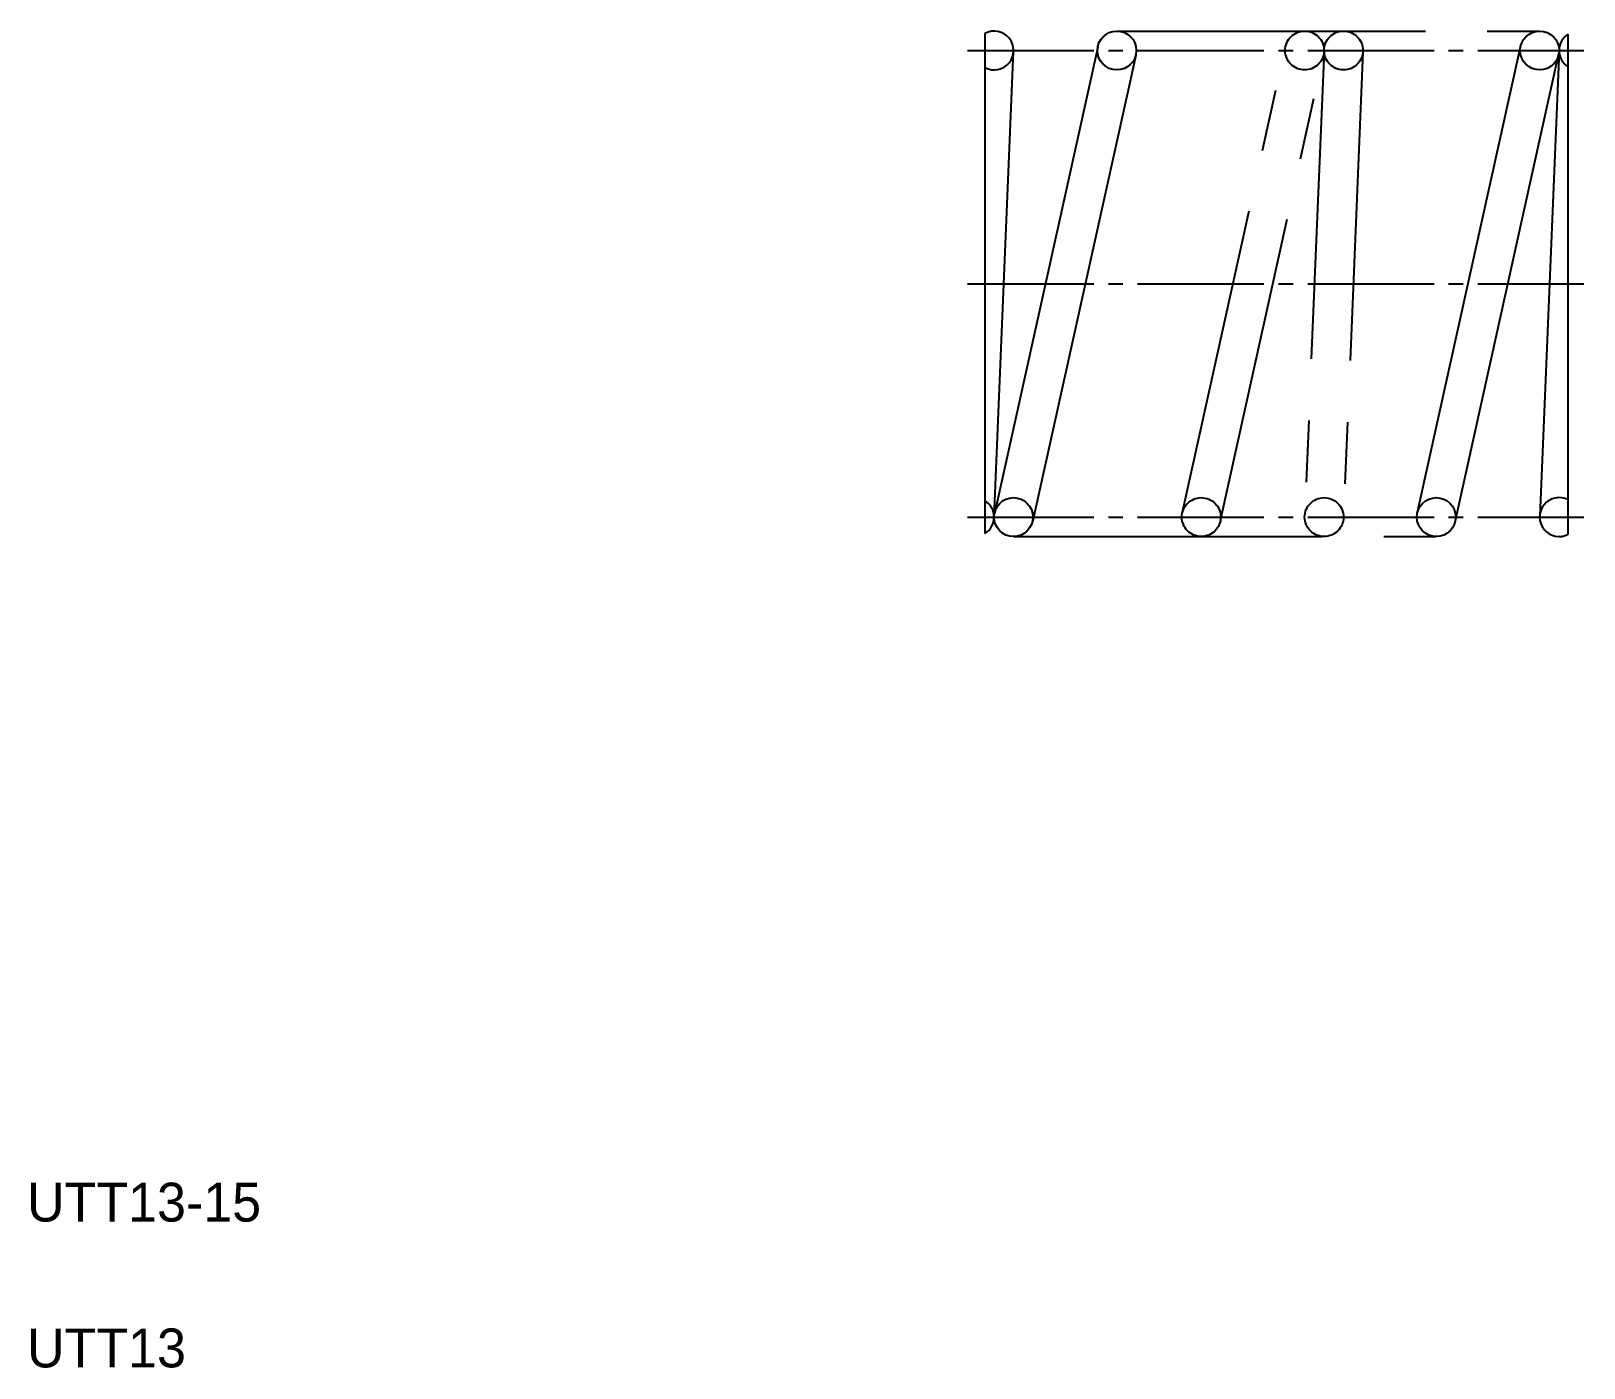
# Model space of a CAD drawing. Extents: x 2.6 to 42.5, y 2.5 to 36.9.
import ezdxf

# ---------------------------------------------------------------- set-up
doc = ezdxf.new("R2010")
doc.units = 0
doc.header["$LTSCALE"] = 0.25
doc.linetypes.add('CENTER', pattern=[17.5, 13, -1.5, 1.5, -1.5])
doc.linetypes.add('PHANTOM', pattern=[63.5, 31.75, -6.35, 6.35, -6.35, 6.35, -6.35])
doc.layers.get('0').update_dxf_attribs({"linetype": 'CONTINUOUS'})
doc.layers.add('CENTER', color=1, linetype='CENTER')

msp = doc.modelspace()

# ---------------------------------------------------------------- linework, layer by layer
at = {"color": 7, "linetype": 'CONTINUOUS'}
for p, q in [((27.135, 36.809), (27.135, 23.944)), ((42.135, 23.927), (42.135, 36.792)), ((27.37, 24.368), (27.87, 36.348)), ((30.035, 36.452), (27.377, 24.449)), ((38.258, 24.496), (40.917, 36.5)), ((41.9, 36.368), (41.401, 24.388)), ((31.013, 36.24), (28.354, 24.236)), ((39.235, 24.284), (41.894, 36.287))]:
    msp.add_line(p, q, dxfattribs=at)
at = {"color": 3, "linetype": 'PHANTOM'}
for p, q in [((30.528, 36.868), (41.4, 36.868)), ((32.215, 24.496), (34.874, 36.5)), ((35.857, 36.368), (35.358, 24.388)), ((33.192, 24.284), (35.851, 36.287)), ((36.856, 36.326), (36.357, 24.347)), ((27.87, 23.868), (38.742, 23.868))]:
    msp.add_line(p, q, dxfattribs=at)
at = {"color": 7, "linetype": 'CONTINUOUS'}
for centre in [(30.528, 36.368), (41.4, 36.368), (27.87, 24.368), (38.742, 24.368)]:
    msp.add_circle(centre, 0.5, dxfattribs=at)
at = {"color": 3, "linetype": 'PHANTOM'}
for centre in [(35.357, 36.368), (36.357, 36.368), (32.699, 24.368), (35.857, 24.368)]:
    msp.add_circle(centre, 0.5, dxfattribs=at)
at = {"color": 7, "linetype": 'CONTINUOUS'}
for centre, start, end in [((27.37, 36.368), 241.9657, 118.0343), ((42.4, 36.368), 122.0055, 237.9945), ((26.87, 24.368), 302.0055, 57.9945), ((41.9, 24.368), 61.9657, 298.0343)]:
    msp.add_arc(centre, 0.5, start, end, dxfattribs=at)
at = {"layer": 'CENTER', "color": 1, "linetype": 'CENTER'}
for p, q in [((26.685, 36.368), (42.54, 36.368)), ((26.685, 30.368), (42.54, 30.368)), ((26.685, 24.368), (42.54, 24.368))]:
    msp.add_line(p, q, dxfattribs=at)

# ---------------------------------------------------------------- texts
for s, p in [('UTT13-15', (2.5, 6.25)), ('UTT13', (2.5, 2.5))]:
    msp.add_text(s, height=1).set_placement(p)

doc.saveas('drawing.dxf')
